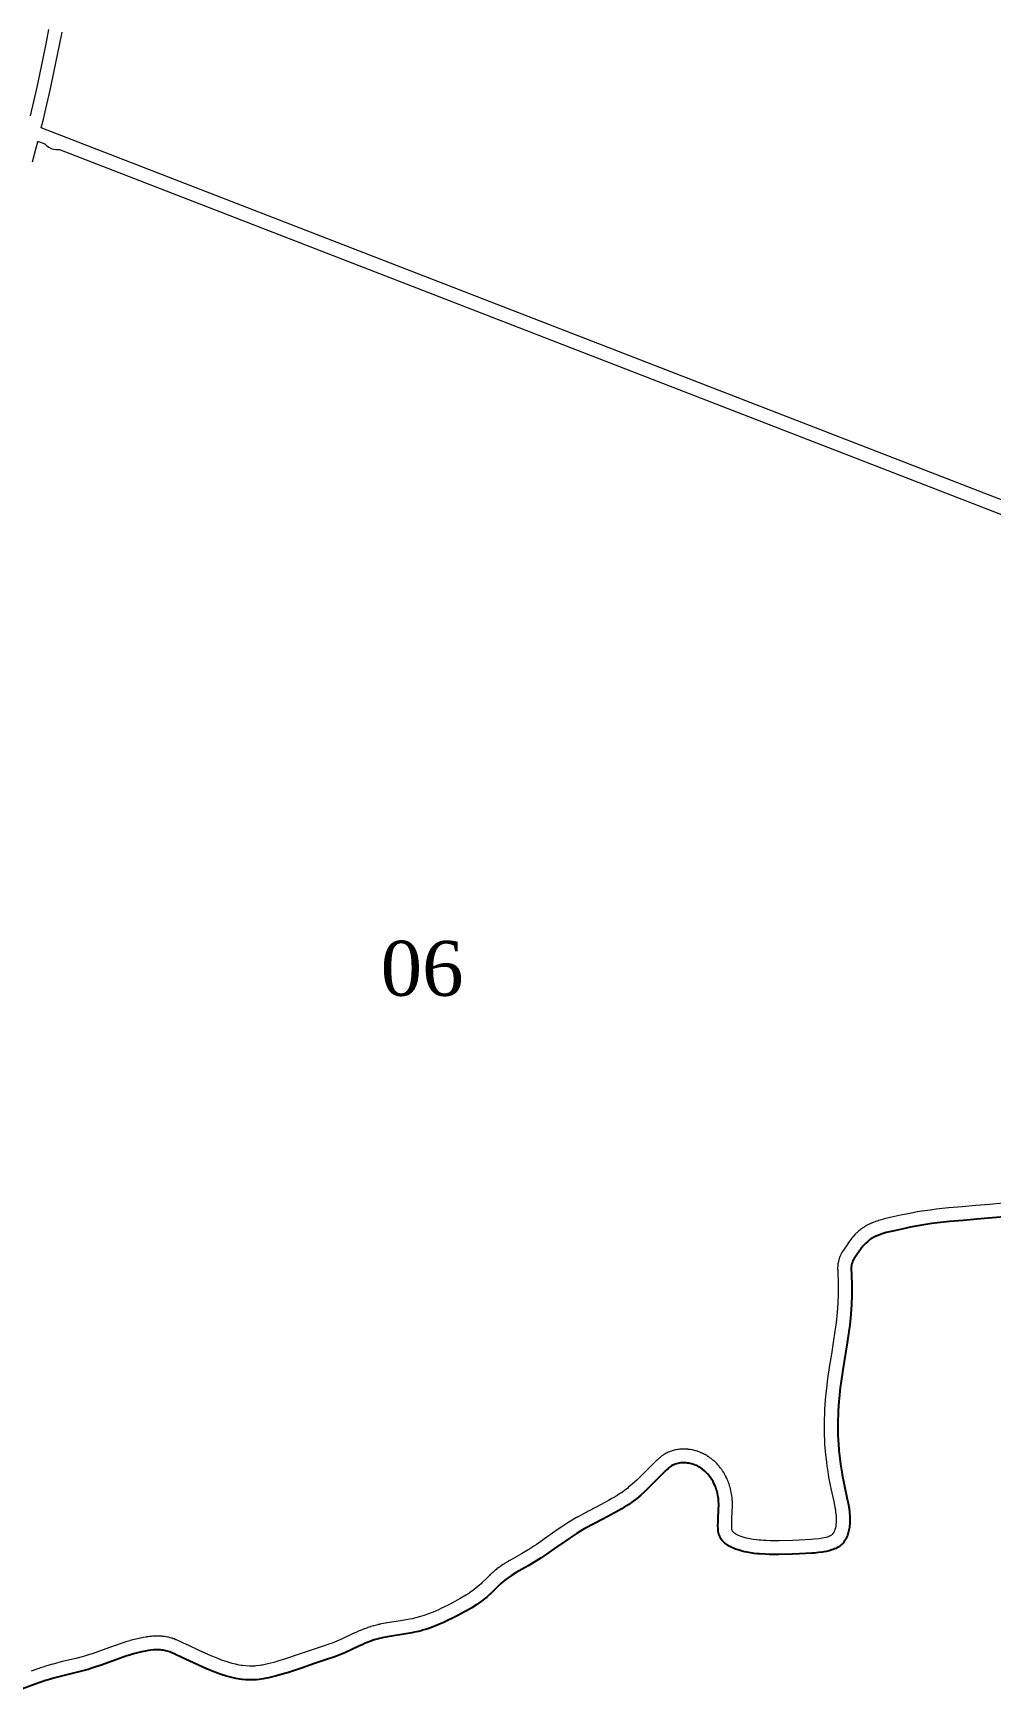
# Model space of a CAD drawing. Extents: x 709175 to 711772, y 7862468 to 7865374.
# Drawn here: x 710931 to 711280, y 7863296 to 7863900 of the extents above; entities that cross this region are included whole.
import ezdxf
from ezdxf.enums import TextEntityAlignment as Align

# ---------------------------------------------------------------- set-up
doc = ezdxf.new("R2010")
doc.units = 0
for name, color, linetype in [('NUMERAÇÕES', 7, 'Continuous'), ('Perimetro', 1, 'Continuous'), ('ÁREAS', 7, 'Continuous')]:
    doc.layers.add(name, color=color, linetype=linetype)
doc.layers.add('NUMERAÇÕES DOS TALHÕES', color=7, linetype='Continuous', true_color=0xffffff)
doc.layers.add('TALHÕES', color=3, linetype='Continuous', lineweight=9, true_color=0x00ff00)
doc.styles.add('AREAS', font='times.ttf')

# ---------------------------------------------------------------- blocks, each defined once
blk = doc.blocks.new('area_de_talhao')
at = {"layer": 'NUMERAÇÕES', "linetype": 'Continuous', "style": 'AREAS'}
blk.add_attdef('NRO', text='', height=20, dxfattribs=at).set_placement((0, 6.08), align=Align.CENTER)
at = {"layer": 'ÁREAS', "linetype": 'Continuous', "style": 'AREAS', "flags": 1}
for tag, height, p in [('AREAREAL', 0.001, (0, 0)), ('AREA', 20, (0, -23.92))]:
    blk.add_attdef(tag, text='', height=height, dxfattribs=at).set_placement(p, align=Align.CENTER)

msp = doc.modelspace()

# ---------------------------------------------------------------- linework, layer by layer
at = {"layer": 'Perimetro', "color": 1}
msp.add_lwpolyline([(711285.05, 7863468.14), (711275.09, 7863467.25), (711270.11, 7863466.83), (711265.13, 7863466.38), (711260.66, 7863465.9), (711258.67, 7863465.65), (711255.7, 7863465.21), (711254.22, 7863464.97), (711250.78, 7863464.33), (711248.82, 7863463.93), (711244.43, 7863462.96), (711242, 7863462.36), (711240.56, 7863461.94), (711239.62, 7863461.61), (711238.69, 7863461.25), (711237.78, 7863460.83), (711236.9, 7863460.36), (711236.47, 7863460.09), (711236.06, 7863459.81), (711235.66, 7863459.51), (711235.28, 7863459.19), (711234.55, 7863458.51), (711233.87, 7863457.77), (711233.55, 7863457.39), (711232.93, 7863456.61), (711232.05, 7863455.39), (711230.37, 7863452.9), (711230.11, 7863452.47), (711229.88, 7863452.03), (711229.68, 7863451.57), (711229.51, 7863451.1), (711229.39, 7863450.62), (711229.32, 7863450.12), (711229.3, 7863449.62), (711229.54, 7863443.63), (711229.54, 7863439.63), (711229.41, 7863436.13), (711229.16, 7863432.64), (711228.72, 7863428.67), (711228.52, 7863427.18), (711227.78, 7863422.23), (711226.17, 7863412.36), (711225.46, 7863407.41), (711225.28, 7863405.93), (711224.86, 7863401.95), (711224.77, 7863400.95), (711224.53, 7863397.46), (711224.48, 7863396.46), (711224.38, 7863393.46), (711224.37, 7863392.46), (711224.38, 7863389.96), (711224.4, 7863388.96), (711224.51, 7863386.47), (711224.57, 7863385.47), (711224.76, 7863382.98), (711224.85, 7863381.98), (711225.2, 7863379), (711225.33, 7863378.01), (711225.78, 7863375.04), (711225.96, 7863374.06), (711226.52, 7863371.11), (711227.82, 7863365.25), (711228.11, 7863363.78), (711228.46, 7863361.81), (711228.65, 7863360.33), (711228.78, 7863358.83), (711228.81, 7863357.83), (711228.81, 7863357.33), (711228.78, 7863356.33), (711228.68, 7863355.34), (711228.62, 7863354.84), (711228.43, 7863353.86), (711228.32, 7863353.37), (711228.03, 7863352.41), (711227.87, 7863351.94), (711227.68, 7863351.48), (711227.47, 7863351.03), (711227.24, 7863350.58), (711226.98, 7863350.15), (711226.7, 7863349.74), (711226.39, 7863349.34), (711226.06, 7863348.97), (711225.7, 7863348.62), (711225.32, 7863348.3), (711224.92, 7863348), (711224.5, 7863347.73), (711224.07, 7863347.48), (711223.63, 7863347.25), (711223.17, 7863347.04), (711222.71, 7863346.85), (711222.24, 7863346.69), (711221.28, 7863346.4), (711220.31, 7863346.17), (711219.32, 7863345.98), (711218.83, 7863345.9), (711217.34, 7863345.71), (711215.85, 7863345.58), (711214.85, 7863345.5), (711210.36, 7863345.25), (711207.86, 7863345.16), (711202.86, 7863345.05), (711200.86, 7863345.04), (711199.36, 7863345.06), (711197.86, 7863345.11), (711195.87, 7863345.23), (711194.87, 7863345.32), (711193.88, 7863345.43), (711191.9, 7863345.73), (711190.43, 7863346.03), (711189.46, 7863346.26), (711188.02, 7863346.68), (711187.07, 7863347), (711186.6, 7863347.18), (711185.69, 7863347.58), (711185.24, 7863347.81), (711184.8, 7863348.05), (711184.37, 7863348.31), (711183.96, 7863348.58), (711183.56, 7863348.88), (711183.17, 7863349.2), (711182.8, 7863349.53), (711182.45, 7863349.89), (711182.12, 7863350.27), (711181.83, 7863350.67), (711181.57, 7863351.1), (711181.35, 7863351.55), (711181.17, 7863352.01), (711181.02, 7863352.49), (711180.91, 7863352.98), (711180.82, 7863353.47), (711180.76, 7863353.97), (711180.72, 7863354.47), (711180.69, 7863355.47), (711180.73, 7863356.96), (711180.81, 7863358.46), (711180.97, 7863363.46), (711180.93, 7863364.46), (711180.84, 7863365.45), (711180.69, 7863366.44), (711180.49, 7863367.42), (711180.24, 7863368.39), (711180.09, 7863368.87), (711179.75, 7863369.81), (711179.36, 7863370.73), (711178.9, 7863371.62), (711178.66, 7863372.05), (711178.12, 7863372.9), (711177.53, 7863373.7), (711176.88, 7863374.46), (711176.53, 7863374.82), (711175.81, 7863375.51), (711175.03, 7863376.14), (711174.62, 7863376.43), (711174.2, 7863376.7), (711173.77, 7863376.96), (711173.34, 7863377.2), (711172.89, 7863377.42), (711172.43, 7863377.62), (711171.96, 7863377.8), (711171.49, 7863377.95), (711171.01, 7863378.09), (711170.52, 7863378.21), (711170.03, 7863378.3), (711169.53, 7863378.37), (711169.04, 7863378.42), (711168.54, 7863378.45), (711168.04, 7863378.46), (711167.54, 7863378.44), (711167.04, 7863378.4), (711166.54, 7863378.33), (711166.05, 7863378.23), (711165.57, 7863378.11), (711165.09, 7863377.95), (711164.63, 7863377.77), (711164.18, 7863377.56), (711163.74, 7863377.31), (711163.32, 7863377.04), (711162.93, 7863376.74), (711162.54, 7863376.41), (711161.81, 7863375.73), (711160.38, 7863374.33), (711156.87, 7863370.77), (711154, 7863367.98), (711152.52, 7863366.65), (711150.97, 7863365.37), (711149.78, 7863364.47), (711148.14, 7863363.32), (711146.46, 7863362.24), (711145.6, 7863361.72), (711144.31, 7863360.97), (711143, 7863360.24), (711140.35, 7863358.82), (711135.92, 7863356.51), (711131.97, 7863354.36), (711129.39, 7863352.82), (711126.46, 7863350.91), (711125.22, 7863350.06), (711121.13, 7863347.19), (711117.01, 7863344.35), (711116.18, 7863343.8), (711113.64, 7863342.2), (711111.48, 7863340.94), (711107.14, 7863338.46), (711105.44, 7863337.4), (711104.2, 7863336.56), (711103.79, 7863336.27), (711102.99, 7863335.67), (711102.22, 7863335.04), (711101.47, 7863334.37), (711101.11, 7863334.03), (711099.7, 7863332.61), (711097.92, 7863330.86), (711097.55, 7863330.52), (711096.41, 7863329.54), (711095.64, 7863328.91), (711094.45, 7863328), (711092.81, 7863326.85), (711090.7, 7863325.51), (711088.97, 7863324.5), (711088.1, 7863324.01), (711085.9, 7863322.83), (711084.12, 7863321.92), (711081.87, 7863320.82), (711080.96, 7863320.4), (711079.13, 7863319.59), (711076.82, 7863318.66), (711074.93, 7863317.99), (711073.02, 7863317.39), (711072.54, 7863317.26), (711071.57, 7863317.01), (711070.11, 7863316.67), (711069.13, 7863316.48), (711067.65, 7863316.22), (711060.24, 7863315.05), (711058.28, 7863314.66), (711057.79, 7863314.55), (711056.34, 7863314.18), (711055.38, 7863313.9), (711054.43, 7863313.59), (711053.49, 7863313.24), (711052.1, 7863312.68), (711051.19, 7863312.28), (711049.83, 7863311.65), (711044.86, 7863309.29), (711043.48, 7863308.7), (711041.61, 7863307.98), (711040.67, 7863307.64), (711038.3, 7863306.84), (711033.56, 7863305.27), (711028.83, 7863303.64), (711024.08, 7863302.07), (711022.65, 7863301.62), (711019.77, 7863300.78), (711017.35, 7863300.18), (711016.86, 7863300.07), (711014.89, 7863299.7), (711013.41, 7863299.5), (711012.41, 7863299.4), (711011.41, 7863299.34), (711010.41, 7863299.32), (711009.91, 7863299.32), (711008.41, 7863299.4), (711007.42, 7863299.49), (711006.43, 7863299.62), (711004.95, 7863299.87), (711003.48, 7863300.19), (711001.55, 7863300.7), (710999.64, 7863301.29), (710998.22, 7863301.79), (710997.28, 7863302.13), (710995.42, 7863302.87), (710994.04, 7863303.44), (710991.29, 7863304.65), (710989.48, 7863305.49), (710984.97, 7863307.66), (710980.87, 7863309.51), (710979.92, 7863309.82), (710979.44, 7863309.95), (710978.95, 7863310.05), (710978.46, 7863310.14), (710977.96, 7863310.2), (710977.46, 7863310.25), (710976.47, 7863310.28), (710975.97, 7863310.28), (710974.97, 7863310.23), (710973.97, 7863310.13), (710972.98, 7863309.99), (710972, 7863309.82), (710970.53, 7863309.52), (710969.55, 7863309.29), (710968.58, 7863309.04), (710967.62, 7863308.78), (710966.18, 7863308.35), (710965.23, 7863308.05), (710962.86, 7863307.25), (710955.81, 7863304.7), (710953.91, 7863304.05), (710952.49, 7863303.6), (710951.05, 7863303.17), (710950.08, 7863302.9), (710947.66, 7863302.28), (710942.8, 7863301.1), (710938.94, 7863300.08), (710936.55, 7863299.35), (710935.59, 7863299.04), (710931.81, 7863297.74), (710927.11, 7863296.04)], dxfattribs=at)
at = {"layer": 'TALHÕES'}
for points in [[(710936.7, 7863900.97), (710935.67, 7863895.71), (710934.61, 7863890.45), (710933.5, 7863885.21), (710932.35, 7863879.97), (710931.16, 7863874.74), (710929.93, 7863869.53)], [(711399.1, 7863684.9), (710934, 7863865.11), (710934.79, 7863868.34), (710936.03, 7863873.59), (710937.23, 7863878.86), (710938.38, 7863884.13), (710939.5, 7863889.42), (710940.57, 7863894.71), (710941.61, 7863900.02)], [(710930.83, 7863852.67), (710932.18, 7863857.85), (710932.19, 7863857.89), (710932.72, 7863859.99), (710932.79, 7863860.19), (710933, 7863860.13), (710935.25, 7863859.26), (710935.34, 7863859.22), (710935.61, 7863859.06), (710935.72, 7863858.96), (710935.96, 7863858.72), (710936.73, 7863858.1), (710937.6, 7863857.63), (710938.55, 7863857.35), (710939.54, 7863857.26), (710939.77, 7863857.26), (710939.79, 7863857.26), (710940.26, 7863857.27), (710940.41, 7863857.24), (710940.64, 7863857.17), (711398.13, 7863679.92)], [(711284.7, 7863473.13), (711279.63, 7863472.68), (711274.72, 7863472.24), (711269.74, 7863471.82), (711269.71, 7863471.81), (711264.81, 7863471.37), (711264.73, 7863471.37), (711260.26, 7863470.88), (711260.17, 7863470.87), (711258.18, 7863470.62), (711258.09, 7863470.61), (711255.11, 7863470.17), (711255.02, 7863470.16), (711253.55, 7863469.92), (711253.46, 7863469.9), (711250.01, 7863469.27), (711249.92, 7863469.26), (711247.97, 7863468.86), (711247.87, 7863468.84), (711243.49, 7863467.87), (711243.39, 7863467.85), (711241.43, 7863467.37), (711241.35, 7863467.35), (711240.87, 7863467.23), (711240.77, 7863467.2), (711239.82, 7863466.93), (711239.73, 7863466.91), (711239.23, 7863466.75), (711239.13, 7863466.73), (711238.67, 7863466.58), (711238.58, 7863466.54), (711238.12, 7863466.39), (711238.01, 7863466.35), (711237.56, 7863466.18), (711237.45, 7863466.14), (711236.99, 7863465.96), (711236.87, 7863465.91), (711236.42, 7863465.71), (711236.29, 7863465.65), (711235.85, 7863465.45), (711235.7, 7863465.38), (711235.27, 7863465.16), (711235.11, 7863465.08), (711234.68, 7863464.84), (711234.52, 7863464.75), (711234.1, 7863464.5), (711233.93, 7863464.39), (711233.52, 7863464.12), (711233.34, 7863464), (711232.93, 7863463.71), (711232.75, 7863463.57), (711232.35, 7863463.25), (711232.18, 7863463.11), (711231.79, 7863462.77), (711231.63, 7863462.63), (711231.26, 7863462.28), (711231.12, 7863462.14), (711230.76, 7863461.77), (711230.64, 7863461.65), (711230.29, 7863461.27), (711230.19, 7863461.16), (711229.86, 7863460.77), (711229.77, 7863460.67), (711229.44, 7863460.27), (711229.37, 7863460.18), (711229.09, 7863459.81), (711229.01, 7863459.71), (711228.39, 7863458.87), (711228.33, 7863458.8), (711228.07, 7863458.43), (711228, 7863458.32), (711226.41, 7863455.97), (711226.3, 7863455.81), (711226, 7863455.33), (711225.88, 7863455.12), (711225.66, 7863454.73), (711225.53, 7863454.48), (711225.34, 7863454.09), (711225.2, 7863453.79), (711225.04, 7863453.38), (711224.89, 7863452.99), (711224.74, 7863452.49), (711224.59, 7863451.88), (711224.43, 7863451.01), (711224.36, 7863450.43), (711224.33, 7863449.96), (711224.32, 7863449.61), (711224.32, 7863449.09), (711224.33, 7863448.89), (711224.35, 7863448.36), (711224.54, 7863443.73), (711224.54, 7863439.97), (711224.43, 7863436.71), (711224.19, 7863433.32), (711223.77, 7863429.45), (711223.59, 7863428.05), (711222.86, 7863423.15), (711222.04, 7863418.12), (711222.04, 7863418.11), (711221.26, 7863413.29), (711221.25, 7863413.21), (711220.53, 7863408.26), (711220.52, 7863408.17), (711220.33, 7863406.69), (711220.32, 7863406.59), (711219.9, 7863402.6), (711219.89, 7863402.52), (711219.8, 7863401.53), (711219.79, 7863401.43), (711219.55, 7863397.94), (711219.54, 7863397.85), (711219.49, 7863396.86), (711219.49, 7863396.76), (711219.39, 7863393.76), (711219.39, 7863393.67), (711219.37, 7863392.67), (711219.37, 7863392.57), (711219.38, 7863390.07), (711219.38, 7863389.98), (711219.4, 7863388.99), (711219.41, 7863388.89), (711219.51, 7863386.39), (711219.51, 7863386.3), (711219.57, 7863385.31), (711219.57, 7863385.22), (711219.76, 7863382.72), (711219.77, 7863382.63), (711219.86, 7863381.66), (711219.87, 7863381.56), (711220.21, 7863378.57), (711220.22, 7863378.48), (711220.35, 7863377.49), (711220.37, 7863377.39), (711220.82, 7863374.42), (711220.84, 7863374.33), (711221, 7863373.35), (711221.02, 7863373.25), (711221.59, 7863370.3), (711221.6, 7863370.21), (711221.82, 7863369.19), (711221.83, 7863369.13), (711222.89, 7863364.38), (711223.17, 7863363), (711223.33, 7863362.12), (711223.48, 7863361.28), (711223.59, 7863360.51), (711223.73, 7863359.2), (711223.8, 7863358.05), (711223.8, 7863357.36), (711223.78, 7863356.66), (711223.71, 7863355.98), (711223.61, 7863355.32), (711223.48, 7863354.71), (711223.32, 7863354.15), (711223.14, 7863353.67), (711222.93, 7863353.19), (711222.71, 7863352.83), (711222.49, 7863352.53), (711222.4, 7863352.45), (711222.05, 7863352.14), (711221.78, 7863351.96), (711221.59, 7863351.85), (711221.4, 7863351.75), (711220.83, 7863351.51), (711220.15, 7863351.29), (711219.44, 7863351.1), (711218.63, 7863350.94), (711217.58, 7863350.78), (711215.62, 7863350.58), (711214.7, 7863350.51), (711210.3, 7863350.26), (711207.85, 7863350.16), (711202.97, 7863350.05), (711201.05, 7863350.04), (711199.66, 7863350.05), (711198.25, 7863350.1), (711197.34, 7863350.14), (711196.45, 7863350.2), (711195.57, 7863350.28), (711194.76, 7863350.37), (711193.51, 7863350.54), (711192.28, 7863350.76), (711191.07, 7863351.02), (711189.85, 7863351.35), (711188.8, 7863351.7), (711188.22, 7863351.94), (711187.7, 7863352.19), (711187.22, 7863352.45), (711186.82, 7863352.72), (711186.62, 7863352.88), (711186.33, 7863353.14), (711186.23, 7863353.25), (711186.18, 7863353.31), (711185.97, 7863353.69), (711185.8, 7863354.19), (711185.78, 7863354.29), (711185.75, 7863354.54), (711185.71, 7863355.01), (711185.7, 7863355.35), (711185.72, 7863356.55), (711185.8, 7863358.11), (711185.8, 7863358.18), (711185.96, 7863362.94), (711185.96, 7863363.14), (711185.96, 7863363.86), (711185.95, 7863364.05), (711185.93, 7863364.55), (711185.92, 7863364.69), (711185.89, 7863365.17), (711185.88, 7863365.29), (711185.83, 7863365.78), (711185.82, 7863365.9), (711185.76, 7863366.39), (711185.74, 7863366.53), (711185.66, 7863367.02), (711185.64, 7863367.16), (711185.55, 7863367.65), (711185.52, 7863367.79), (711185.42, 7863368.28), (711185.39, 7863368.42), (711185.28, 7863368.91), (711185.24, 7863369.04), (711185.11, 7863369.53), (711185.07, 7863369.66), (711184.93, 7863370.14), (711184.88, 7863370.28), (711184.73, 7863370.75), (711184.68, 7863370.89), (711184.51, 7863371.36), (711184.45, 7863371.5), (711184.27, 7863371.96), (711184.21, 7863372.1), (711184.01, 7863372.56), (711183.95, 7863372.7), (711183.73, 7863373.15), (711183.67, 7863373.29), (711183.44, 7863373.73), (711183.36, 7863373.87), (711183.12, 7863374.31), (711183.04, 7863374.45), (711182.79, 7863374.88), (711182.7, 7863375.02), (711182.43, 7863375.44), (711182.33, 7863375.58), (711182.05, 7863375.99), (711181.95, 7863376.13), (711181.65, 7863376.53), (711181.55, 7863376.67), (711181.24, 7863377.05), (711181.13, 7863377.19), (711180.8, 7863377.57), (711180.68, 7863377.7), (711180.35, 7863378.07), (711180.22, 7863378.2), (711179.87, 7863378.55), (711179.74, 7863378.68), (711179.38, 7863379.02), (711179.24, 7863379.14), (711178.86, 7863379.47), (711178.71, 7863379.59), (711178.33, 7863379.9), (711178.17, 7863380.02), (711177.77, 7863380.32), (711177.61, 7863380.43), (711177.2, 7863380.71), (711177.03, 7863380.82), (711176.61, 7863381.09), (711176.43, 7863381.19), (711176, 7863381.44), (711175.81, 7863381.54), (711175.37, 7863381.76), (711175.17, 7863381.86), (711174.72, 7863382.07), (711174.52, 7863382.15), (711174.06, 7863382.34), (711173.85, 7863382.42), (711173.38, 7863382.59), (711173.17, 7863382.66), (711172.69, 7863382.8), (711172.48, 7863382.86), (711172, 7863382.99), (711171.78, 7863383.04), (711171.29, 7863383.14), (711171.08, 7863383.19), (711170.59, 7863383.27), (711170.37, 7863383.3), (711169.88, 7863383.36), (711169.66, 7863383.38), (711169.16, 7863383.42), (711168.94, 7863383.43), (711168.44, 7863383.45), (711168.21, 7863383.45), (711167.72, 7863383.44), (711167.48, 7863383.43), (711166.98, 7863383.4), (711166.74, 7863383.38), (711166.25, 7863383.33), (711165.99, 7863383.29), (711165.51, 7863383.21), (711165.24, 7863383.16), (711164.76, 7863383.05), (711164.48, 7863382.98), (711164.01, 7863382.85), (711163.72, 7863382.76), (711163.26, 7863382.59), (711162.96, 7863382.48), (711162.51, 7863382.29), (711162.2, 7863382.14), (711161.76, 7863381.92), (711161.45, 7863381.75), (711160.99, 7863381.47), (711160.7, 7863381.28), (711160.25, 7863380.97), (711160.01, 7863380.79), (711159.58, 7863380.45), (711159.4, 7863380.3), (711158.99, 7863379.94), (711158.86, 7863379.83), (711158.5, 7863379.48), (711158.4, 7863379.39), (711156.95, 7863377.96), (711156.9, 7863377.91), (711153.47, 7863374.44), (711151.11, 7863372.13), (711149.45, 7863370.62), (711148, 7863369.4), (711147.68, 7863369.14), (711147.07, 7863368.68), (711145.49, 7863367.57), (711145.15, 7863367.34), (711143.98, 7863366.59), (711143.19, 7863366.11), (711141.97, 7863365.39), (711140.75, 7863364.71), (711138.12, 7863363.3), (711133.73, 7863361.01), (711133.65, 7863360.97), (711129.71, 7863358.82), (711129.62, 7863358.78), (711129.19, 7863358.53), (711129.08, 7863358.47), (711126.92, 7863357.17), (711126.85, 7863357.12), (711126.43, 7863356.86), (711126.34, 7863356.8), (711123.83, 7863355.16), (711123.76, 7863355.11), (711122.48, 7863354.24), (711122.43, 7863354.21), (711118.33, 7863351.34), (711114.36, 7863348.59), (711113.61, 7863348.09), (711111.7, 7863346.88), (711109.08, 7863345.33), (711104.78, 7863342.87), (711104.71, 7863342.83), (711104.27, 7863342.57), (711104.18, 7863342.51), (711102.91, 7863341.72), (711102.83, 7863341.67), (711102.41, 7863341.4), (711102.32, 7863341.34), (711101.49, 7863340.77), (711101.42, 7863340.72), (711101.03, 7863340.45), (711100.93, 7863340.37), (711100.12, 7863339.77), (711100.03, 7863339.7), (711099.61, 7863339.36), (711099.52, 7863339.29), (711099.14, 7863338.98), (711099.06, 7863338.91), (711098.69, 7863338.59), (711098.61, 7863338.52), (711098.24, 7863338.19), (711098.16, 7863338.12), (711097.77, 7863337.76), (711097.7, 7863337.69), (711097.36, 7863337.36), (711097.28, 7863337.28), (711096.28, 7863336.26), (711094.66, 7863334.67), (711094.36, 7863334.38), (711093.72, 7863333.82), (711092.71, 7863332.98), (711091.73, 7863332.21), (711090.15, 7863331.09), (711089.82, 7863330.87), (711088.74, 7863330.18), (711086.66, 7863328.94), (711085.86, 7863328.49), (711083.73, 7863327.34), (711082.04, 7863326.47), (711079.86, 7863325.41), (711079.06, 7863325.03), (711077.44, 7863324.31), (711075.18, 7863323.39), (711074.82, 7863323.25), (711073.64, 7863322.83), (711071.8, 7863322.25), (711071.4, 7863322.13), (711070.57, 7863321.91), (711069.26, 7863321.61), (711068.39, 7863321.43), (711067, 7863321.18), (711064.94, 7863320.85), (711060.1, 7863320.1), (711060.02, 7863320.08), (711059.54, 7863320), (711059.43, 7863319.98), (711057.47, 7863319.6), (711057.37, 7863319.57), (711056.85, 7863319.46), (711056.74, 7863319.44), (711055.77, 7863319.2), (711055.68, 7863319.18), (711055.22, 7863319.06), (711055.11, 7863319.03), (711054.14, 7863318.75), (711054.04, 7863318.72), (711053.52, 7863318.56), (711053.43, 7863318.53), (711053, 7863318.38), (711052.88, 7863318.34), (711051.92, 7863317.99), (711051.82, 7863317.96), (711051.35, 7863317.77), (711051.25, 7863317.73), (711050.33, 7863317.36), (711050.24, 7863317.32), (711049.31, 7863316.91), (711049.22, 7863316.87), (711047.81, 7863316.22), (711047.75, 7863316.19), (711043.44, 7863314.14), (711041.79, 7863313.42), (711040.04, 7863312.73), (711039.19, 7863312.43), (711036.77, 7863311.6), (711032.06, 7863310.04), (711032.01, 7863310.02), (711027.32, 7863308.41), (711022.7, 7863306.88), (711021.39, 7863306.46), (711018.74, 7863305.69), (711016.56, 7863305.13), (711014.69, 7863304.74), (711014.31, 7863304.68), (711013.58, 7863304.57), (711012.2, 7863304.41), (711011.85, 7863304.38), (711011.09, 7863304.34), (711010.19, 7863304.33), (711009.88, 7863304.33), (711007.31, 7863304.55), (711006.95, 7863304.6), (711006.13, 7863304.74), (711004.84, 7863305.01), (711003.64, 7863305.31), (711001.79, 7863305.86), (711001.4, 7863305.98), (711000.08, 7863306.43), (710999.25, 7863306.74), (710997.47, 7863307.43), (710996.18, 7863307.97), (710993.5, 7863309.14), (710991.76, 7863309.94), (710987.29, 7863312.09), (710987.19, 7863312.14), (710983.36, 7863313.88), (710983.12, 7863313.98), (710982.4, 7863314.26), (710982.15, 7863314.35), (710981.68, 7863314.51), (710981.46, 7863314.57), (710981.01, 7863314.7), (710980.81, 7863314.75), (710980.33, 7863314.87), (710980.12, 7863314.91), (710979.62, 7863315.01), (710979.41, 7863315.04), (710978.9, 7863315.12), (710978.7, 7863315.14), (710978.19, 7863315.2), (710978, 7863315.21), (710977.49, 7863315.25), (710977.32, 7863315.26), (710976.81, 7863315.27), (710976.64, 7863315.28), (710976.13, 7863315.28), (710975.98, 7863315.28), (710975.47, 7863315.26), (710975.34, 7863315.25), (710974.83, 7863315.23), (710974.7, 7863315.22), (710974.19, 7863315.18), (710974.08, 7863315.16), (710973.57, 7863315.11), (710973.47, 7863315.1), (710972.96, 7863315.04), (710972.87, 7863315.02), (710972.41, 7863314.96), (710972.3, 7863314.94), (710971.28, 7863314.77), (710971.19, 7863314.75), (710970.7, 7863314.66), (710970.61, 7863314.64), (710969.65, 7863314.44), (710969.55, 7863314.42), (710968.57, 7863314.19), (710968.47, 7863314.17), (710967.49, 7863313.92), (710967.39, 7863313.9), (710966.44, 7863313.64), (710966.34, 7863313.61), (710964.88, 7863313.18), (710964.8, 7863313.15), (710963.86, 7863312.86), (710963.77, 7863312.83), (710961.39, 7863312.03), (710961.3, 7863312), (710958.85, 7863311.12), (710958.83, 7863311.11), (710954.31, 7863309.48), (710952.51, 7863308.86), (710951.2, 7863308.43), (710949.82, 7863308.02), (710948.96, 7863307.78), (710946.59, 7863307.17), (710941.76, 7863305.99), (710941.67, 7863305.97), (710938.29, 7863305.09), (710938.2, 7863305.07), (710937.71, 7863304.93), (710937.61, 7863304.9), (710935.21, 7863304.17), (710935.13, 7863304.14), (710934.18, 7863303.84), (710934.09, 7863303.81), (710930.28, 7863302.5)]]:
    msp.add_lwpolyline(points, dxfattribs=at)

# ---------------------------------------------------------------- block references
at = {"layer": 'NUMERAÇÕES DOS TALHÕES'}
ref = msp.add_blockref('area_de_talhao', (711072.85, 7863542.64), dxfattribs=at)
ref.add_attrib('NRO', '06', dxfattribs={"layer": 'NUMERAÇÕES', "height": 20, "style": 'AREAS'}).set_placement((711072.85, 7863548.72), align=Align.CENTER)

doc.saveas('drawing.dxf')
